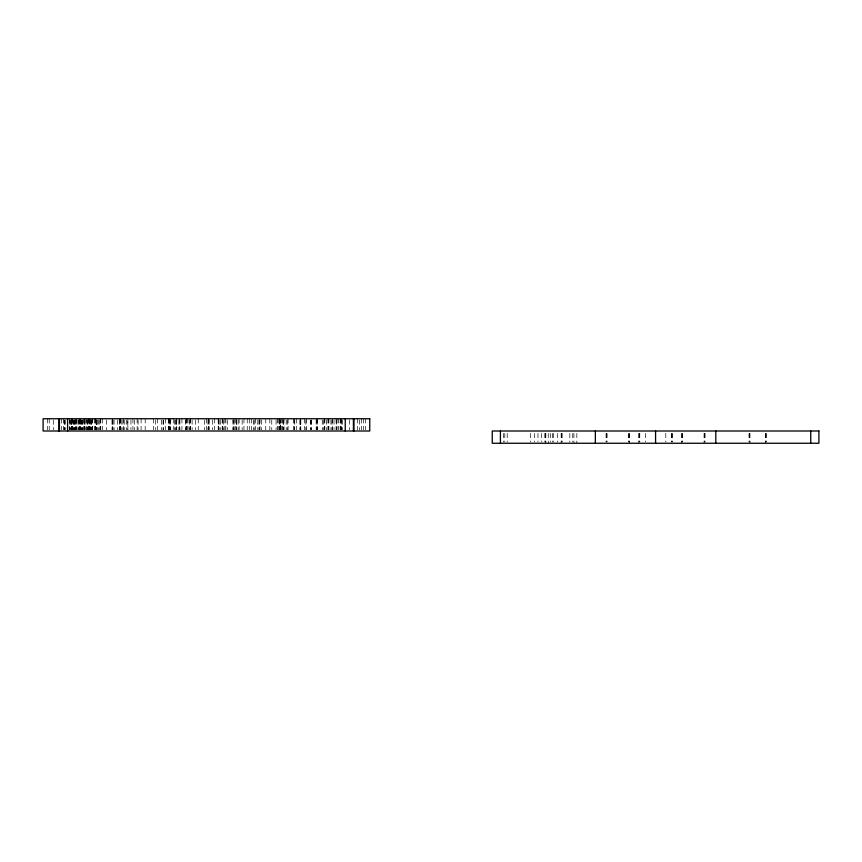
<?xml version="1.0" encoding="UTF-8"?>
<svg xmlns="http://www.w3.org/2000/svg" width="862" height="862" viewBox="0 0 862 862"><rect width="100%" height="100%" fill="white"/><g stroke="black" fill="none" stroke-linecap="round" stroke-linejoin="round"><path stroke-width="0.65" stroke-dasharray="4.31 3.23" d="M766.318 433.446L766.318 442.023M765.822 433.446L765.822 442.023M765.316 433.446L765.316 443.251M749.983 433.446L749.983 443.251M749.487 433.446L749.487 442.023M748.992 433.446L748.992 442.023M705.073 433.446L705.073 442.023M704.566 433.446L704.566 442.023M704.071 433.446L704.071 443.251M682.618 433.446L682.618 442.023M682.111 433.446L682.111 442.023M681.616 433.446L681.616 443.251M672.403 433.446L672.403 442.023M671.907 433.446L671.907 442.023M671.412 433.446L671.412 442.023M665.776 433.446L665.776 442.023M645.369 433.446L645.369 442.023M639.744 433.446L639.744 442.023M639.238 433.446L639.238 442.023M638.742 433.446L638.742 443.251M629.529 433.446L629.529 443.251M629.034 433.446L629.034 442.023M628.538 433.446L628.538 442.023M607.074 433.446L607.074 442.023M606.579 433.446L606.579 442.023M606.072 433.446L606.072 442.023M576.84 433.446L576.84 443.251M573.909 433.446L573.909 443.251M572.756 433.446L572.756 442.023M569.825 433.446L569.825 442.023M562.164 433.446L562.164 442.023M561.658 433.446L561.658 442.023M561.162 433.446L561.162 443.251M557.574 433.446L557.574 442.023M553.49 433.446L553.49 442.023M552.337 433.446L552.337 442.023M550.613 433.446L550.592 442.023M548.254 433.446L548.254 443.251M545.829 433.446L545.829 443.251M545.323 433.446L545.323 442.023M544.827 433.446L544.827 442.023M541.541 433.446L541.551 442.023M537.974 433.446L537.963 442.023M534.397 433.446L534.408 442.023M530.626 433.446L530.626 442.023M507.233 433.446L507.233 442.023M504.809 433.446L504.809 442.023M503.656 433.446L503.656 442.023M365.671 418.749L365.671 429.772M363.624 418.749L363.624 429.772M361.587 418.749L361.587 429.772M359.551 419.977L359.551 429.772M357.504 418.749L357.504 429.772M349.336 419.977L349.336 429.772M342.688 419.977L342.688 429.772M341.697 418.749L341.697 429.772M341.169 419.977L341.169 429.772M340.652 418.749L340.652 429.772M340.145 418.749L340.145 429.772M338.604 418.749L338.604 429.772M337.064 418.749L337.064 429.772M336.342 419.977L336.342 429.772M336.072 418.749L336.072 429.772M334.025 419.977L334.025 429.772M332.484 418.749L332.495 429.772M331.989 419.977L331.989 429.772M330.943 419.977L330.943 429.772M328.918 418.749L328.896 429.772M328.627 418.749L328.627 429.772M327.905 418.749L327.905 429.772M326.353 419.977L326.353 429.772M324.812 418.749L324.812 429.772M324.317 418.749L324.317 429.772M323.272 419.977L323.272 429.772M322.28 419.977L322.28 429.772M317.69 418.749L317.69 429.772M317.173 419.977L317.173 429.772M316.677 418.749L316.677 429.772M316.171 419.977L316.171 429.772M311.182 419.977L311.182 429.772L311.117 418.749M310.546 419.977L310.546 429.772M306.463 418.749L306.463 429.772M305.827 419.977L305.827 429.772M304.426 418.749L304.426 429.772M300.795 419.977L300.838 429.772M300.633 419.977L300.633 429.772M300.547 419.977L300.547 429.772M300.342 418.749L300.342 429.772M299.836 419.977L299.836 429.772M296.388 418.749L296.388 429.772M294.739 419.977L294.707 429.772M294.211 418.749L294.211 429.772M293.716 418.749L293.716 429.772M288.091 418.749L288.091 429.772M287.262 419.977L287.262 429.772M286.184 419.977L286.184 429.772M284.007 418.749L284.007 429.772M283.695 419.977L283.695 429.772M283.21 419.977L283.21 429.772M282.1 418.749L282.1 429.772M281.96 418.749L281.96 429.772M280.118 419.977L280.118 429.772M279.924 418.749L279.924 429.772M279.644 419.977L279.644 429.772M279.428 418.749L279.428 429.772M278.017 418.749L278.017 429.772M277.887 418.749L277.887 429.772M276.066 419.977L276.066 429.772M271.756 419.977L271.756 429.772M269.838 418.749L269.838 429.772M265.755 418.749L265.755 429.772M261.38 419.977L261.38 429.772M260.012 418.749L260.012 429.772M259.505 419.977L259.462 429.772M259.009 419.977L259.009 429.772M257.813 419.977L257.813 429.772M255.421 418.749L255.421 429.772M254.236 419.977L254.236 429.772M253.385 419.977L253.385 429.772M251.338 418.749L251.338 429.772M249.301 418.749L249.301 429.772M247.254 418.749L247.254 429.772M243.957 418.749L243.957 429.772M242.157 419.977L242.157 429.772M239.097 418.749L239.097 429.772M238.095 419.977L238.095 429.772M236.684 419.977L236.684 429.772M236.533 419.977L236.533 429.772M236.102 418.749L236.102 429.772M235.014 418.749L235.014 429.772M233.99 419.977L233.99 429.772M233.171 418.749L233.171 429.772M232.966 419.977L232.966 429.772M227.299 419.977L227.299 429.772M225.822 418.749L225.822 429.772M224.853 418.749L224.799 429.772M223.258 419.977L223.258 429.772M222.762 418.749L222.762 429.772M222.256 418.749L222.256 429.772M220.737 419.977L220.737 429.772M219.174 419.977L219.174 429.772M218.679 418.749L218.679 429.772M218.625 419.977L218.625 429.772M218.172 418.749L218.183 429.772M214.595 418.749L214.595 429.772M212.548 419.977L212.548 429.772M208.992 418.749L208.992 429.772M208.97 419.977L208.97 429.772M208.464 418.749L208.464 429.772M207.968 419.977L207.968 429.772M206.427 418.749L206.427 429.772M204.38 419.977L204.38 429.772M198.26 418.749L198.26 429.772M195.696 419.977L195.696 429.772M192.118 419.977L192.118 429.772M190.588 418.749L190.588 429.772M190.093 418.749L190.093 429.772M189.597 419.977L189.597 429.772M188.002 418.749L188.056 429.772M187.032 418.749L187.032 429.772M186.601 418.749L186.601 429.772M186.009 418.749L186.009 429.772M185.556 419.977L185.556 429.772M181.925 418.749L181.925 429.772M179.889 419.977L179.889 429.772M179.684 418.749L179.684 429.772M178.865 419.977L178.865 429.772M176.753 418.749L176.753 429.772M176.311 419.977L176.311 429.772M176.171 419.977L176.171 429.772M175.805 419.977L175.805 429.772M174.76 419.977L174.76 429.772M173.758 418.749L173.758 429.772M170.698 419.977L170.698 429.772M170.18 418.749L170.18 429.772M169.674 418.749L169.674 429.772M169.178 419.977L169.178 429.772M168.898 418.749L168.898 429.772M168.661 418.749L168.661 429.772M165.59 418.749L165.59 429.772M163.554 419.977L163.554 429.772M163.058 419.977L163.058 429.772M161.517 419.977L161.517 429.772M157.434 418.749L157.434 429.772M155.386 419.977L155.386 429.772M153.35 418.749L153.35 429.772M145.182 418.749L145.182 429.772M141.099 418.749L141.099 429.772M138.082 419.977L138.082 429.772M137.144 418.749L137.144 429.772M134.515 419.977L134.515 429.772M132.931 418.749L132.931 429.772M130.938 419.977L130.938 429.772M127.867 418.749L127.867 429.772L127.759 419.977M126.434 419.977L126.434 429.772M124.764 419.977L124.764 429.772M123.675 418.749L123.675 429.772M122.857 419.977L122.857 429.772M121.197 419.977L121.197 429.772M120.68 418.749L120.68 429.772M120.184 418.749L120.184 429.772M119.592 418.749L119.592 429.772M119.29 419.977L119.29 429.772M117.641 419.977L117.641 429.772M114.075 419.977L114.075 429.772M113.008 419.977L113.008 429.772M112.513 418.749L112.513 429.772M112.308 419.977L112.308 429.772M112.017 419.977L112.017 429.772M106.392 419.977L106.392 429.772M102.309 418.749L102.309 429.772M100.768 418.749L100.768 429.772M100.261 418.749L100.218 429.772M99.766 419.977L99.766 429.772M98.354 419.977L98.354 429.772M97.341 419.977L97.341 429.772M96.63 419.977L96.684 429.772M96.382 419.977L96.382 429.772M96.21 419.977L96.21 429.772L96.178 418.749M95.747 418.749L95.682 429.772M95.165 418.749L95.165 429.772M94.27 418.749L94.27 429.772M92.568 418.749L92.568 429.772M92.094 418.749L92.094 429.772M91.663 419.977L91.663 429.772M91.21 419.977L91.21 429.772M90.553 419.977L90.553 429.772M90.198 418.749L90.198 429.772M89.562 418.749L89.562 429.772M89.454 418.749L89.486 429.772M89.26 419.977L89.26 429.772M88.517 418.749L88.517 429.772M88.01 418.749L88.01 429.772M87.881 419.977L87.881 429.772M87.331 419.977L87.331 429.772M86.469 418.749L86.437 429.772M85.931 419.977L85.931 429.772M84.929 418.749L84.929 429.772M84.541 419.977L84.541 429.772M84.347 418.749L84.347 429.772M84.207 418.749L84.207 429.772M84.013 419.977L84.013 429.772M83.926 418.749L83.926 429.772M82.633 419.977L82.633 429.772M82.03 419.977L82.03 429.772M81.89 419.977L81.89 429.772M81.006 419.977L81.006 429.772M80.672 419.977L80.672 429.772M80.349 418.749L80.36 429.772M79.854 418.749L79.854 429.772M79.293 419.977L79.293 429.772M79.099 418.749L79.099 429.772M78.808 419.977L78.808 429.772M77.946 419.977L77.946 429.772M76.761 418.749L76.761 429.772M76.492 419.977L76.492 429.772M75.77 418.749L75.77 429.772M75.209 419.977L75.209 429.772M74.875 419.977L74.875 429.772M74.218 419.977L74.218 429.772M73.863 419.977L73.863 429.772M73.259 419.977L73.259 429.772M72.677 418.749L72.677 429.772M72.182 418.749L72.182 429.772M71.869 419.977L71.869 429.772M71.675 418.749L71.675 429.772M71.535 418.749L71.535 429.772M71.341 419.977L71.341 429.772M71.137 419.977L71.137 429.772M70.134 419.977L70.134 429.772M69.962 419.977L69.962 429.772M69.445 418.749L69.445 429.772M65.695 419.977L65.695 429.772M64.672 419.977L64.672 429.772M64.219 419.977L64.219 429.772M63.325 418.749L63.325 429.772M61.611 418.749L61.611 429.772M53.304 419.977L53.304 429.772M49.22 418.749L49.22 429.772M47.324 418.749L47.324 429.772M280.441 429.772L280.441 419.977L280.441 429.772"/><path stroke-width="1.29" d="M810.733 431L810.733 443.251M715.805 431L715.805 443.251M655.573 431L655.573 443.251M595.351 431L595.351 443.251M500.413 431L500.413 443.251M353.916 418.749L353.916 431M353.42 418.749L353.42 431M345.253 418.749L345.253 431M67.602 418.749L67.602 431M59.435 418.749L59.435 431M58.928 418.749L58.928 431M369.755 418.749L43.1 418.749L43.1 431L369.755 431L369.755 418.749M818.9 431L492.245 431L492.245 443.251L818.9 443.251L818.9 431"/></g></svg>
